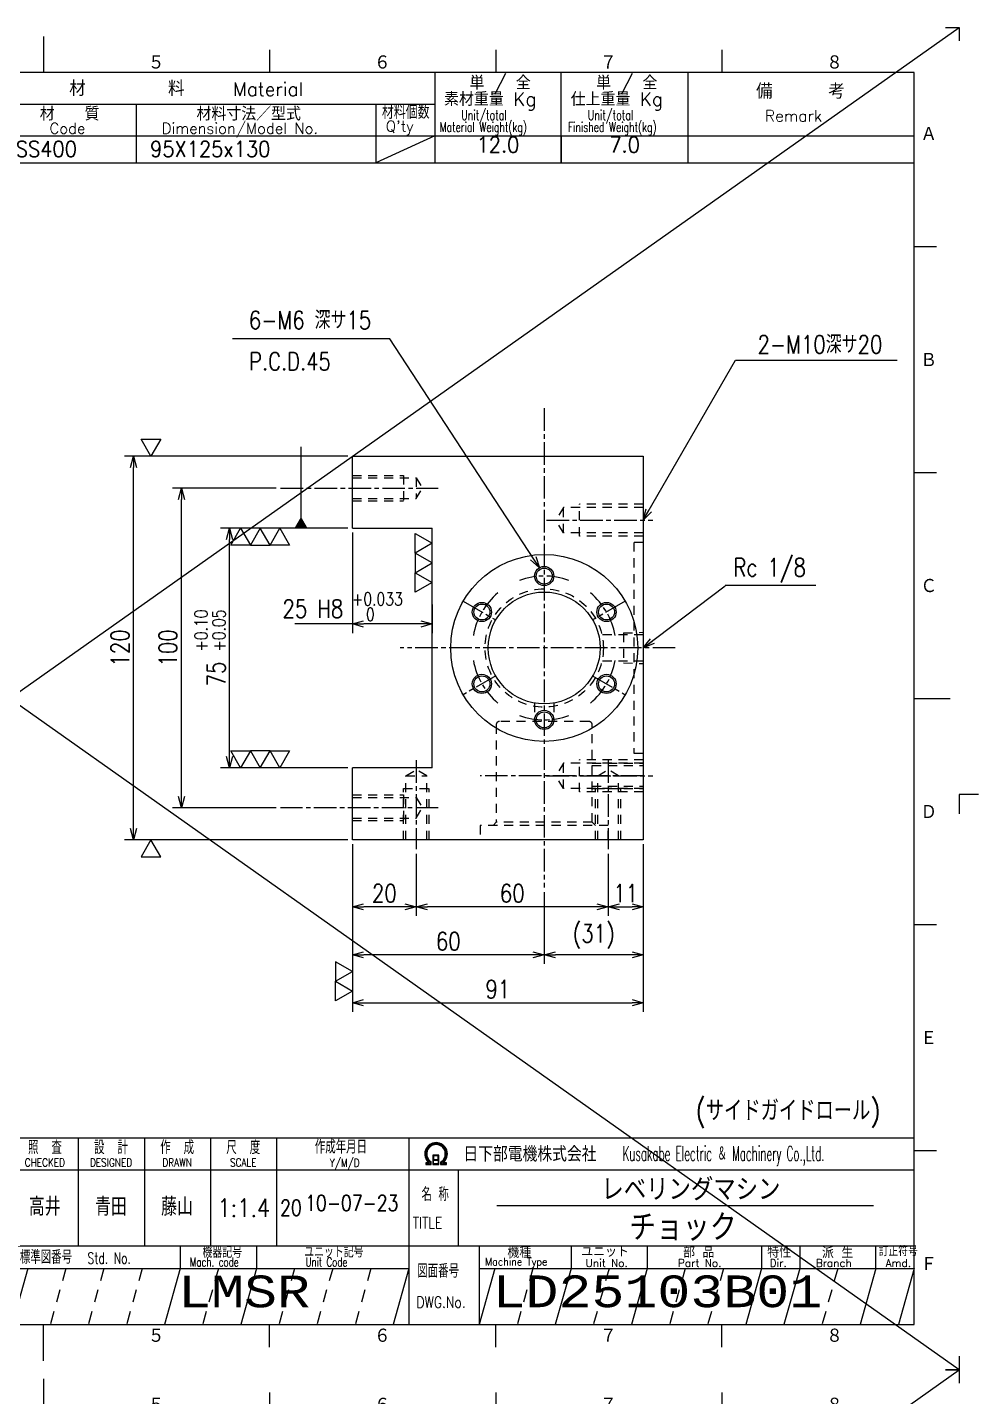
# Model space of a CAD drawing. Extents: x 0 to 1442, y 0 to 840.
# Drawn here: x 302.5 to 600, y 411.6 to 840 of the extents above; entities that cross this region are included whole.
import ezdxf
from ezdxf.enums import TextEntityAlignment as Align

# ---------------------------------------------------------------- set-up
doc = ezdxf.new("R2010")
doc.units = 0
doc.header["$LTSCALE"] = 1.4142
for name, pattern in [('GEN3A', [3.5, 2, -1.5]), ('GEN7A', [7.5, 5, -0.75, 1, -0.75]), ('HIDDEN2', [3.5, 2, -1.5])]:
    doc.linetypes.add(name, pattern=pattern)
doc.layers.get('0').update_dxf_attribs({"linetype": 'CONTINUOUS'})
doc.layers.get('DEFPOINTS').update_dxf_attribs({"linetype": 'CONTINUOUS'})
for name, color, linetype in [('2', 5, 'CONTINUOUS'), ('4', 3, 'CONTINUOUS'), ('5', 3, 'CONTINUOUS'), ('6', 52, 'CONTINUOUS'), ('7A', 4, 'GEN7A'), ('8', 1, 'CONTINUOUS'), ('9', 3, 'HIDDEN2'), ('RAHM2', 1, 'CONTINUOUS'), ('RAHM3', 52, 'CONTINUOUS')]:
    doc.layers.add(name, color=color, linetype=linetype)
doc.styles.add('DIMENSION', font='monotxt.shx', dxfattribs={"bigfont": 'bigfont.shx'})
doc.styles.get("Standard").update_dxf_attribs({"font": 'romans.shx', "width": 0.8, "bigfont": 'extfont.shx'})
doc.dimstyles.new('GEN-ISO', dxfattribs={"dimscale": 1.41421, "dimtxt": 4, "dimasz": 2.5, "dimexe": 2, "dimexo": 1, "dimgap": 1, "dimtad": 3, "dimdec": 3, "dimrnd": 0.001, "dimdsep": 46, "dimtxsty": 'Standard', "dimblk": 'OPEN30', "dimcen": 0, "dimclrt": 52, "dimadec": 0, "dimazin": 0, "dimtp": 0.1, "dimtm": 0.1, "dimtfac": 0.6, "dimtdec": 3, "dimtmove": 0, "dimatfit": 3, "dimldrblk": 'OPEN30', "dimfxl": 1, "dimarcsym": 0})

# ---------------------------------------------------------------- blocks, each defined once
blk = doc.blocks.new('1A3ﾌﾞﾋﾝ')
at = {"layer": 'RAHM2', "color": 5, "linetype": 'Continuous'}
for p, q in [((3, 297), (0, 297)), ((0, 297), (0, 294)), ((417, 297), (420, 297)), ((420, 297), (420, 294)), ((217.5, 295), (217.5, 287)), ((67.5, 292), (67.5, 287)), ((117.5, 292), (117.5, 287)), ((167.5, 292), (167.5, 287)), ((267.5, 292), (267.5, 287)), ((317.5, 292), (317.5, 287)), ((367.5, 292), (367.5, 287)), ((410, 287), (25, 287)), ((25, 287), (25, 10)), ((104, 266), (104, 287)), ((410, 10), (410, 287)), ((25, 266), (64.5, 266)), ((64.5, 266), (104, 266)), ((20, 248.5), (25, 248.5)), ((410, 248.5), (415, 248.5)), ((20, 198.5), (25, 198.5)), ((410, 198.5), (415, 198.5)), ((17, 148.5), (25, 148.5)), ((410, 148.5), (418, 148.5)), ((20, 98.5), (25, 98.5)), ((410, 98.5), (415, 98.5)), ((20, 48.5), (25, 48.5)), ((410, 48.5), (415, 48.5)), ((25, 10), (410, 10)), ((67.5, 5), (67.5, 10)), ((117.5, 5), (117.5, 10)), ((217.5, 2), (217.5, 10)), ((267.5, 5), (267.5, 10)), ((317.5, 5), (317.5, 10)), ((367.5, 5), (367.5, 10)), ((0, 3), (0, 0)), ((420, 3), (420, 0)), ((0, 0), (3, 0)), ((420, 0), (417, 0))]:
    blk.add_line(p, q, dxfattribs=at)
at = {"layer": 'RAHM2', "color": 7, "linetype": 'Continuous'}
for p, q in [((45, 287), (45, 266)), ((64.5, 287), (64.5, 266)), ((65, 287), (65, 266)), ((84, 287), (84, 266)), ((84.5, 287), (84.5, 266)), ((200, 267), (200, 287)), ((304, 287), (304, 267)), ((332, 267), (332, 287)), ((360, 287), (360, 267)), ((25, 280), (64.5, 280)), ((64.5, 280), (104, 280)), ((200, 280), (304, 280)), ((210, 267), (210, 280)), ((238, 280), (238, 267)), ((291, 280), (291, 267)), ((200, 273), (410, 273)), ((200, 267), (410, 267)), ((195.93, 51.26), (195.93, 27.42)), ((210.55, 51.26), (210.55, 10)), ((225.18, 51.26), (225.18, 27.42)), ((239.8, 51.26), (239.8, 27.42)), ((254.43, 51.26), (254.43, 27.42)), ((269.05, 51.26), (269.05, 27.42)), ((298.3, 51.26), (298.3, 10)), ((25, 44), (100, 44)), ((37, 44), (37, 10)), ((56.8, 44), (56.8, 10)), ((85.6, 44), (85.6, 10)), ((100, 10), (100, 44)), ((152.05, 44.26), (410, 44.26)), ((269.05, 44.26), (269.05, 27.42)), ((298.3, 44.26), (298.3, 44.26)), ((309.17, 44.26), (309.17, 27.42)), ((25, 37), (100, 37)), ((25, 30), (100, 30)), ((152.05, 27.42), (410, 27.42)), ((157.77, 27.42), (157.77, 10)), ((175.59, 27.42), (175.59, 10)), ((181.3, 27.42), (181.3, 10)), ((247.73, 27.42), (247.73, 22.42)), ((264.59, 27.42), (264.59, 22.42)), ((313.83, 27.42), (313.83, 10)), ((334.15, 27.42), (334.15, 22.42)), ((351, 27.42), (351, 22.42)), ((376.29, 27.42), (376.29, 22.42)), ((384.72, 27.42), (384.72, 22.42)), ((401.57, 22.42), (401.57, 27.42)), ((25, 23), (100, 23)), ((100, 23), (152.05, 23)), ((210.55, 22.42), (298.3, 22.42)), ((313.83, 22.42), (410, 22.42)), ((25, 16), (100, 16)), ((100, 16), (152.05, 16)), ((167.5, 5), (167.5, 10))]:
    blk.add_line(p, q, dxfattribs=at)
at = {"layer": 'RAHM2', "color": 3, "linetype": 'Continuous'}
for p, q in [((317.73, 36.35), (401.03, 36.35)), ((214.02, 22.42), (210.55, 10)), ((247.73, 22.42), (244.26, 10)), ((264.59, 22.42), (261.12, 10)), ((298.3, 22.42), (294.83, 10)), ((334.15, 22.42), (330.68, 10)), ((351, 22.42), (347.54, 10)), ((376.29, 22.42), (372.82, 10)), ((384.72, 22.42), (381.25, 10)), ((410, 22.42), (406.54, 10))]:
    blk.add_line(p, q, dxfattribs=at)
at = {"layer": 'RAHM2', "color": 3, "linetype": 'GEN3A'}
for p, q in [((222.44, 22.42), (218.98, 10)), ((230.87, 22.42), (227.41, 10)), ((239.3, 22.42), (235.84, 10)), ((256.16, 22.42), (252.69, 10)), ((273.01, 22.42), (269.55, 10)), ((281.44, 22.42), (277.98, 10)), ((289.87, 22.42), (286.41, 10)), ((325.72, 22.42), (322.25, 10)), ((342.57, 22.42), (339.11, 10)), ((359.43, 22.42), (355.97, 10)), ((367.86, 22.42), (364.39, 10)), ((393.14, 22.42), (389.68, 10))]:
    blk.add_line(p, q, dxfattribs=at)
at = {"layer": 'RAHM2', "color": 5, "linetype": 'Continuous'}
blk.add_lwpolyline([(410, 51.26), (152.05, 51.26), (152.05, 10)], dxfattribs=at)
at = {"layer": 'RAHM2', "color": 7, "linetype": 'Continuous'}
for points in [[(303.62, 47.51), (303.62, 45.4), (304.92, 45.4), (304.92, 47.51), (303.62, 47.51)], [(303.77, 47.36), (303.77, 46.53), (304.77, 46.53), (304.77, 47.36), (303.77, 47.36)], [(302.02, 45.4), (303.22, 45.4), (303.22, 46.01)], [(302.02, 45.58), (302.97, 45.58), (302.97, 45.91)], [(302.72, 45.82), (302.72, 45.75), (302.02, 45.75), (302.02, 45.4)], [(304.77, 46.38), (304.77, 45.55), (303.77, 45.55), (303.77, 46.38), (304.77, 46.38)], [(305.32, 45.98), (305.32, 45.4), (306.58, 45.4), (306.58, 45.75), (305.85, 45.75), (305.85, 45.8)], [(305.57, 45.87), (305.57, 45.58), (306.58, 45.58)]]:
    blk.add_lwpolyline(points, dxfattribs=at)
for points in [[(30.79, 43.41), (27.65, 37.97), (33.92, 37.97)], [(30.79, 36.41), (27.65, 30.97), (33.92, 30.97)], [(30.79, 29.41), (27.65, 23.97), (33.92, 23.97)], [(30.79, 22.41), (27.65, 16.97), (33.92, 16.97)]]:
    blk.add_lwpolyline(points, close=True, dxfattribs=at)
at = {"layer": 'RAHM2', "color": 3, "linetype": 'Continuous'}
for points in [[(317.29, 22.42), (313.83, 10)], [(401.57, 22.42), (401.57, 22.42), (398.11, 10)]]:
    blk.add_lwpolyline(points, dxfattribs=at)
at = {"layer": 'RAHM2', "color": 7, "linetype": 'Continuous'}
for radius, start, end in [(2.5, 308.2706, 230.8952), (2.28, 303.9949, 234.4013), (2.06, 299.8294, 238.4756)]:
    blk.add_arc((304.3, 47.76), radius, start, end, dxfattribs=at)
at = {"layer": 'RAHM2', "color": 5, "linetype": 'Continuous'}
for s, p in [('１', (40.6, 287.58)), ('２', (90.6, 287.58)), ('４', (190.6, 287.58)), ('５', (240.6, 287.58)), ('６', (290.6, 287.58)), ('７', (340.6, 287.58)), ('８', (390.6, 287.58)), ('Ａ', (18.36, 271.74)), ('Ａ', (411.44, 271.74)), ('Ｂ', (18.36, 221.74)), ('Ｂ', (411.44, 221.74)), ('Ｃ', (18.36, 171.74)), ('Ｃ', (411.44, 171.74)), ('Ｄ', (18.36, 121.74)), ('Ｄ', (411.44, 121.74)), ('Ｅ', (18.36, 71.74)), ('Ｅ', (411.44, 71.74)), ('Ｆ', (18.36, 21.74)), ('Ｆ', (411.44, 21.74)), ('１', (40.6, 5.87)), ('２', (90.6, 5.87)), ('３', (140.6, 5.87)), ('４', (190.6, 5.87)), ('５', (240.6, 5.87)), ('６', (290.6, 5.87)), ('７', (340.6, 5.87)), ('８', (390.6, 5.87))]:
    blk.add_text(s, height=3.31, dxfattribs=at).set_placement(p)
blk.add_text('３', height=3.31, dxfattribs=at).set_placement((140.6, 289.58), align=Align.MIDDLE)
at = {"layer": 'RAHM2', "color": 7, "linetype": 'Continuous'}
for s, height, width, p in [('ユニットNo.', 2.5, 0.8, (28.29, 283.92)), ('コードNo.', 2.5, 0.8, (49.52, 283.81)), ('総製作個数', 2.5, 0.8, (69.17, 283.72)), ('在庫棚入庫', 2.5, 0.8, (89.08, 283.82)), ('Unit No.', 2.5, 0.8, (28.29, 280.64)), ('Part No.', 2.5, 0.8, (49.52, 280.53)), ("T. Q'ty", 2.2, 0.8, (69.17, 280.96)), ("Stock Q'ty", 2.2, 0.8, (85.8, 281.06)), ('材料個数', 3, 0.8, (292.32, 276.75)), ('Unit/total', 2.2, 0.7, (309.86, 276.49)), ('Unit/total', 2.2, 0.7, (337.86, 276.49)), ('Material Weight(kg)', 2.2, 0.68, (305.1, 273.86)), ('Finished Weight(kg)', 2.2, 0.68, (333.46, 273.86)), ('作成年月日', 3, 0.7, (277.49, 47.82)), ('Kusakabe Electric ＆ Machinery Co.,Ltd.', 3.3108, 0.5, (345.56, 46.19)), ('Y/M/D', 1.8, 0.8, (280.79, 44.87)), ('名 称', 3, 0.7, (301.06, 37.33)), ('20', 3.5, 0.8, (269.81, 34.08)), ('TITLE', 2.5, 0.8, (299.18, 31.25)), ('標準図番号', 3, 0.7, (212.26, 23.44)), ('Std. No.', 2.5, 0.7, (227.23, 23.44)), ('機器記号', 2.5, 0.7, (252.65, 24.77)), ('ユニット記号', 2.5, 0.7, (275.14, 24.85)), ('訂正符号', 2, 0.8, (402.2, 25.16)), ('Mach. code', 2, 0.7, (249.86, 22.83)), ('Unit Code', 2, 0.7, (275.45, 22.83)), ('図面番号', 3, 0.7, (300.15, 20.37)), ('Machine Type', 1.7, 0.9, (315.15, 23.05))]:
    blk.add_text(s, height=height, dxfattribs=dict(at, width=width)).set_placement(p)
for s, height, p in [('単 / 全', 3, (311.71, 283.26)), ('単 / 全', 3, (339.71, 283.26)), ('材\u3000\u3000\u3000\u3000\u3000料', 3.311, (223.18, 281.82)), ('Material', 3, (259.34, 281.82)), ('備     考', 3.311, (375.08, 281.21)), ('素材重量 Kg', 3, (306.08, 279.63)), ('仕上重量 Kg', 3, (334.08, 279.63)), ('No.', 3.311, (201.5, 274.82)), ('材\u3000\u3000質', 3, (216.68, 276.39)), ('材料寸法／型式', 3, (251.33, 276.39)), ('Remark', 2.5, (377.03, 276.16)), ('Code', 2.4, (218.82, 273.45)), ('Dimension/Model No.', 2.4, (243.65, 273.45)), ("Q'ty", 2.4, (293.19, 273.93)), ('Ｄ', 3.2, (29.23, 38.2)), ('Ｃ', 3.2, (29.23, 31.2)), ('Ｂ', 3.2, (29.23, 24.2)), ('標', 2, (152.44, 24.43)), ('工', 2, (176.15, 24.24)), ('機種', 2.4, (320.08, 24.76)), ('ユニット', 2.4, (336.39, 24.96)), ('部 品', 2.4, (358.93, 24.79)), ('特性', 2.4, (377.55, 24.78)), ('派 生', 2.4, (389.65, 24.72)), ('準', 2, (152.47, 21.11)), ('Unit No.', 1.7, (337.39, 22.76)), ('Part No.', 1.7, (357.81, 22.76)), ('Dir.', 1.7, (378.09, 22.76)), ('Branch', 1.7, (388.28, 22.76)), ('Amd.', 1.7, (403.74, 22.76)), ('旧図面番号', 2.5, (116.71, 19.69)), ('事', 2, (176.17, 19.92)), ('Ａ', 3.2, (29.23, 17.2)), ('化', 2, (152.37, 17.95)), ('Previous Dwg. No,', 2, (108.5, 16.75)), ('番', 2, (176.31, 15.76)), ('符号', 2.5, (28.17, 13.37)), ('年月日', 2.5, (40.49, 13.14)), ('設計訂正書No.', 2.5, (58.29, 13.18)), ('担当', 2.5, (89.5, 13.18)), ('発', 2, (152.46, 14.47)), ('Amd.', 2, (28.17, 10.93)), ('Y/M/D', 2, (40.49, 10.7)), ('Design Chg No.', 2, (58.29, 10.75)), ('Name', 2, (89.5, 10.75)), ('行', 2, (152.46, 10.82)), ('号', 2, (176.11, 11.28))]:
    blk.add_text(s, height=height, dxfattribs=at).set_placement(p)
for s, height, width, p in [('承 認', 3, 0.7, (203.18, 49.35)), ('照  査', 3, 0.7, (217.8, 49.35)), ('設  計', 3, 0.7, (232.43, 49.35)), ('作  成', 3, 0.7, (247.05, 49.35)), ('尺  度', 3, 0.7, (261.67, 49.35)), ('APPROVED', 1.8, 0.8, (203.18, 45.85)), ('CHECKED', 1.8, 0.8, (217.8, 45.85)), ('DESIGNED', 1.8, 0.8, (232.43, 45.85)), ('DRAWN', 1.8, 0.8, (247.05, 45.85)), ('SCALE', 1.8, 0.8, (261.67, 45.85)), ('DWG.No.', 2.5, 0.8, (305.41, 14.96))]:
    blk.add_text(s, height=height, dxfattribs=dict(at, width=width)).set_placement(p, align=Align.MIDDLE)
for s, height, p in [('共 通 番 号', 3, (173.93, 49.14)), ('Cross ref No.', 2, (173.93, 46.01))]:
    blk.add_text(s, height=height, dxfattribs=at).set_placement(p, align=Align.MIDDLE)
at = {"layer": 'RAHM2', "color": 7, "linetype": 'Continuous', "width": 0.844147}
blk.add_text('日下部電機株式会社', height=3.311, dxfattribs=at).set_placement((310.35, 46.06), (339.79, 46.06), align=Align.FIT)
at = {"layer": 'RAHM2', "color": 7, "linetype": 'Continuous'}
for s, p in [('Standard', (157.07, 11.05)), ('Job No.', (180.5, 11.05))]:
    blk.add_text(s, height=2, rotation=90, dxfattribs=at).set_placement(p)
at = {"layer": 'RAHM2', "color": 5, "linetype": 'Continuous', "width": 0.7}
for tag, p in [('HEADER3', (35, 274.01)), ('HEADER4', (54.75, 274)), ('HEADER15', (74.49, 274)), ('HEADER16', (94.43, 274))]:
    blk.add_attdef(tag, text='', height=6, dxfattribs=at).set_placement(p, align=Align.MIDDLE)
at = {"layer": 'RAHM2', "color": 7, "linetype": 'Continuous'}
blk.add_attdef('HEADER5', text='', height=2.5, dxfattribs=at).set_placement((63.69, 267.1), align=Align.BOTTOM_RIGHT)
for tag, height, width, p in [('HEADER1', 5, 0.9, (359.12, 40.15)), ('HEADER7', 5, 0.8, (174.38, 35.8)), ('GEN-TITLE-SCA', 4, 0.85, (261.79, 35.85)), ('HEADER2', 6, 0.9, (358.89, 31.68)), ('HEADER11', 3.2, 0.63, (46.91, 19.38)), ('HEADER9', 3.33, 0.8, (71.4, 19.2)), ('HEADER10', 3.5, 0.8, (92.57, 19.22)), ('HEADER14', 3.31, 0.8, (126.54, 12.82))]:
    blk.add_attdef(tag, text='', height=height, dxfattribs=dict(at, width=width)).set_placement(p, align=Align.MIDDLE)
at = {"layer": 'RAHM2', "color": 7, "linetype": 'Continuous', "width": 0.8}
blk.add_attdef('GEN-TITLE-DAT', text='', height=3.5, dxfattribs=at).set_placement((275.35, 34.1), align=Align.BOTTOM_LEFT)
at = {"layer": 'RAHM2', "color": 5, "linetype": 'Continuous'}
blk.add_attdef('HEADER6', text='', height=5.8, dxfattribs=at).set_placement((207.09, 13.03), align=Align.BOTTOM_RIGHT)
at = {"layer": 'RAHM2', "color": 5, "linetype": 'Continuous', "style": 'DIMENSION', "width": 1.2}
for tag, p in [('HEADER13', (213.56, 11.75)), ('HEADER12', (247.26, 11.72)), ('GEN-TITLE-DWG', (316.79, 11.74))]:
    blk.add_attdef(tag, text='', height=7.02, dxfattribs=at).set_placement(p, align=Align.BOTTOM_LEFT)
blk.add_attdef('HEADER8', text='', height=7.02, dxfattribs=at).set_placement((406.69, 11.71), align=Align.BOTTOM_RIGHT)
blk = doc.blocks.new('STDBUHIN')
at = {"color": 7}
for p, q in [((0, 0), (0, -6)), ((10, 0), (10, -6)), ((38, 0), (38, -6)), ((91, 0), (91, -6)), ((104, 0), (104, -6)), ((132, 0), (132, -6)), ((160, 0), (160, -6)), ((0, -6), (210, -6))]:
    blk.add_line(p, q, dxfattribs=at)
at = {"layer": 'RAHM3', "color": 7, "width": 0.9}
for tag, p in [('1GENST', (4.710911, -4.609434)), ('4GENST', (96.434633, -4.658422)), ('5GENST', (118, -4.729)), ('6GENST', (146, -4.729))]:
    blk.add_attdef(tag, text='', height=3.5, dxfattribs=at).set_placement(p, align=Align.BOTTOM_CENTER)
at = {"layer": 'RAHM3', "color": 7}
for tag, p, width in [('2GENST', (11.373533, -4.658422), 0.8), ('3GENST', (41.070972, -4.658422), 0.8), ('7GENST', (162.759538, -4.671383), 0.9)]:
    blk.add_attdef(tag, p, '', height=3.5, dxfattribs=dict(at, width=width))
blk = doc.blocks.new('_Open30')
at = {"color": 0, "linetype": 'ByBlock', "lineweight": -2}
for p, q in [((-1, 0.27), (0, 0)), ((0, 0), (-1, -0.27)), ((0, 0), (-1, 0))]:
    blk.add_line(p, q, dxfattribs=at)
blk = doc.blocks.new('*D53')
at = {"layer": '5', "color": 0, "lineweight": -2, "transparency": 16777216}
for p, q in [((402.76, 705.87), (332.9, 705.87)), ((335.73, 589.4), (335.73, 702.33)), ((402.76, 585.87), (332.9, 585.87))]:
    blk.add_line(p, q, dxfattribs=at)
at = {"layer": 'DEFPOINTS', "color": 0, "transparency": 16777216}
for p in [(335.73, 705.87), (404.17, 705.87), (404.17, 585.87)]:
    blk.add_point(p, dxfattribs=at)
at = {"layer": '5', "color": 0, "lineweight": -2, "transparency": 16777216, "xscale": 3.535525, "yscale": 3.535525, "zscale": 3.535525}
for p, rotation in [((335.73, 705.87), 90), ((335.73, 585.87), 270)]:
    blk.add_blockref('_Open30', p, dxfattribs=dict(at, rotation=rotation))
at = {"layer": '5', "color": 52, "transparency": 16777216, "insert": (331.49, 645.87), "char_height": 5.657, "attachment_point": 5, "rotation": 90}
blk.add_mtext('120', dxfattribs=at)
blk = doc.blocks.new('*D54')
at = {"layer": '5', "color": 0, "lineweight": -2, "transparency": 16777216}
for p, q in [((380.32, 695.87), (347.9, 695.87)), ((350.73, 599.4), (350.73, 692.33)), ((380.32, 595.87), (347.9, 595.87))]:
    blk.add_line(p, q, dxfattribs=at)
at = {"layer": 'DEFPOINTS', "color": 0, "transparency": 16777216}
for p in [(350.73, 695.87), (381.73, 695.87), (381.73, 595.87)]:
    blk.add_point(p, dxfattribs=at)
at = {"layer": '5', "color": 0, "lineweight": -2, "transparency": 16777216, "xscale": 3.535525, "yscale": 3.535525, "zscale": 3.535525}
for p, rotation in [((350.73, 695.87), 90), ((350.73, 595.87), 270)]:
    blk.add_blockref('_Open30', p, dxfattribs=dict(at, rotation=rotation))
at = {"layer": '5', "color": 52, "transparency": 16777216, "insert": (346.49, 645.87), "char_height": 5.657, "attachment_point": 5, "rotation": 90}
blk.add_mtext('100', dxfattribs=at)
blk = doc.blocks.new('*D55')
at = {"layer": '5', "color": 0, "lineweight": -2, "transparency": 16777216}
for p, q in [((402.76, 683.37), (362.9, 683.37)), ((365.73, 611.9), (365.73, 679.83)), ((402.76, 608.37), (362.9, 608.37))]:
    blk.add_line(p, q, dxfattribs=at)
at = {"layer": 'DEFPOINTS', "color": 0, "transparency": 16777216}
for p in [(365.73, 683.37), (404.17, 683.37), (404.17, 608.37)]:
    blk.add_point(p, dxfattribs=at)
at = {"layer": '5', "color": 0, "lineweight": -2, "transparency": 16777216, "xscale": 3.535525, "yscale": 3.535525, "zscale": 3.535525}
for p, rotation in [((365.73, 683.37), 90), ((365.73, 608.37), 270)]:
    blk.add_blockref('_Open30', p, dxfattribs=dict(at, rotation=rotation))
at = {"layer": '5', "color": 52, "transparency": 16777216, "insert": (359.65, 645.87), "char_height": 5.6568, "attachment_point": 5, "rotation": 90}
blk.add_mtext('75 \\H4;\\S+0.10^ +0.05;', dxfattribs=at)
blk = doc.blocks.new('*D56')
at = {"layer": '5', "color": 0, "lineweight": -2, "transparency": 16777216}
for p, q in [((404.17, 584.45), (404.17, 562.04)), ((424.17, 581.45), (424.17, 562.04)), ((420.64, 564.87), (407.71, 564.87))]:
    blk.add_line(p, q, dxfattribs=at)
at = {"layer": 'DEFPOINTS', "color": 0, "transparency": 16777216}
for p in [(404.17, 585.87), (424.17, 582.87), (404.17, 564.87)]:
    blk.add_point(p, dxfattribs=at)
at = {"layer": '5', "color": 0, "lineweight": -2, "transparency": 16777216, "xscale": 3.535525, "yscale": 3.535525, "zscale": 3.535525, "rotation": 180}
blk.add_blockref('_Open30', (404.17, 564.87), dxfattribs=at)
at = {"layer": '5', "color": 0, "lineweight": -2, "transparency": 16777216, "xscale": 3.535525, "yscale": 3.535525, "zscale": 3.535525}
blk.add_blockref('_Open30', (424.17, 564.87), dxfattribs=at)
at = {"layer": '5', "color": 52, "transparency": 16777216, "insert": (414.17, 569.11), "char_height": 5.657, "attachment_point": 5}
blk.add_mtext('20', dxfattribs=at)
blk = doc.blocks.new('*D57')
at = {"layer": '5', "color": 0, "lineweight": -2, "transparency": 16777216}
for p, q in [((404.17, 584.45), (404.17, 547.04)), ((464.17, 569.45), (464.17, 547.04)), ((460.64, 549.87), (407.71, 549.87))]:
    blk.add_line(p, q, dxfattribs=at)
at = {"layer": 'DEFPOINTS', "color": 0, "transparency": 16777216}
for p in [(404.17, 585.87), (464.17, 570.87), (404.17, 549.87)]:
    blk.add_point(p, dxfattribs=at)
at = {"layer": '5', "color": 0, "lineweight": -2, "transparency": 16777216, "xscale": 3.535525, "yscale": 3.535525, "zscale": 3.535525, "rotation": 180}
blk.add_blockref('_Open30', (404.17, 549.87), dxfattribs=at)
at = {"layer": '5', "color": 0, "lineweight": -2, "transparency": 16777216, "xscale": 3.535525, "yscale": 3.535525, "zscale": 3.535525}
blk.add_blockref('_Open30', (464.17, 549.87), dxfattribs=at)
at = {"layer": '5', "color": 52, "transparency": 16777216, "insert": (434.17, 554.11), "char_height": 5.657, "attachment_point": 5}
blk.add_mtext('60', dxfattribs=at)
blk = doc.blocks.new('*D58')
at = {"layer": '5', "color": 0, "lineweight": -2, "transparency": 16777216}
for p, q in [((404.17, 579.45), (404.17, 532.04)), ((495.17, 579.45), (495.17, 532.04)), ((407.71, 534.87), (491.64, 534.87))]:
    blk.add_line(p, q, dxfattribs=at)
at = {"layer": 'DEFPOINTS', "color": 0, "transparency": 16777216}
for p in [(404.17, 580.87), (495.17, 580.87), (495.17, 534.87)]:
    blk.add_point(p, dxfattribs=at)
at = {"layer": '5', "color": 0, "lineweight": -2, "transparency": 16777216, "xscale": 3.535525, "yscale": 3.535525, "zscale": 3.535525, "rotation": 180}
blk.add_blockref('_Open30', (404.17, 534.87), dxfattribs=at)
at = {"layer": '5', "color": 0, "lineweight": -2, "transparency": 16777216, "xscale": 3.535525, "yscale": 3.535525, "zscale": 3.535525}
blk.add_blockref('_Open30', (495.17, 534.87), dxfattribs=at)
at = {"layer": '5', "color": 52, "transparency": 16777216, "insert": (449.67, 539.11), "char_height": 5.657, "attachment_point": 5}
blk.add_mtext('91', dxfattribs=at)
blk = doc.blocks.new('*D59')
at = {"layer": '5', "color": 0, "lineweight": -2, "transparency": 16777216}
for p, q in [((495.17, 584.45), (495.17, 562.04)), ((484.17, 581.45), (484.17, 562.04)), ((487.71, 564.87), (491.64, 564.87))]:
    blk.add_line(p, q, dxfattribs=at)
at = {"layer": 'DEFPOINTS', "color": 0, "transparency": 16777216}
for p in [(484.17, 582.87), (495.17, 585.87), (495.17, 564.87)]:
    blk.add_point(p, dxfattribs=at)
at = {"layer": '5', "color": 0, "lineweight": -2, "transparency": 16777216, "xscale": 3.535525, "yscale": 3.535525, "zscale": 3.535525, "rotation": 180}
blk.add_blockref('_Open30', (484.17, 564.87), dxfattribs=at)
at = {"layer": '5', "color": 0, "lineweight": -2, "transparency": 16777216, "xscale": 3.535525, "yscale": 3.535525, "zscale": 3.535525}
blk.add_blockref('_Open30', (495.17, 564.87), dxfattribs=at)
at = {"layer": '5', "color": 52, "transparency": 16777216, "insert": (489.67, 569.11), "char_height": 5.657, "attachment_point": 5}
blk.add_mtext('11', dxfattribs=at)
blk = doc.blocks.new('*D60')
at = {"layer": '5', "color": 0, "lineweight": -2, "transparency": 16777216}
for p, q in [((424.17, 581.45), (424.17, 562.04)), ((484.17, 581.45), (484.17, 562.04)), ((480.64, 564.87), (427.71, 564.87))]:
    blk.add_line(p, q, dxfattribs=at)
at = {"layer": 'DEFPOINTS', "color": 0, "transparency": 16777216}
for p in [(424.17, 582.87), (484.17, 582.87), (424.17, 564.87)]:
    blk.add_point(p, dxfattribs=at)
at = {"layer": '5', "color": 0, "lineweight": -2, "transparency": 16777216, "xscale": 3.535525, "yscale": 3.535525, "zscale": 3.535525, "rotation": 180}
blk.add_blockref('_Open30', (424.17, 564.87), dxfattribs=at)
at = {"layer": '5', "color": 0, "lineweight": -2, "transparency": 16777216, "xscale": 3.535525, "yscale": 3.535525, "zscale": 3.535525}
blk.add_blockref('_Open30', (484.17, 564.87), dxfattribs=at)
at = {"layer": '5', "color": 52, "transparency": 16777216, "insert": (454.17, 569.11), "char_height": 5.657, "attachment_point": 5}
blk.add_mtext('60', dxfattribs=at)
blk = doc.blocks.new('*D61')
at = {"layer": '5', "color": 0, "lineweight": -2, "transparency": 16777216}
for p, q in [((495.17, 584.45), (495.17, 547.04)), ((464.17, 569.45), (464.17, 547.04)), ((491.64, 549.87), (467.71, 549.87))]:
    blk.add_line(p, q, dxfattribs=at)
at = {"layer": 'DEFPOINTS', "color": 0, "transparency": 16777216}
for p in [(495.17, 585.87), (464.17, 570.87), (464.17, 549.87)]:
    blk.add_point(p, dxfattribs=at)
at = {"layer": '5', "color": 0, "lineweight": -2, "transparency": 16777216, "xscale": 3.535525, "yscale": 3.535525, "zscale": 3.535525, "rotation": 180}
blk.add_blockref('_Open30', (464.17, 549.87), dxfattribs=at)
at = {"layer": '5', "color": 0, "lineweight": -2, "transparency": 16777216, "xscale": 3.535525, "yscale": 3.535525, "zscale": 3.535525}
blk.add_blockref('_Open30', (495.17, 549.87), dxfattribs=at)
at = {"layer": '5', "color": 52, "transparency": 16777216, "insert": (479.67, 555.59), "char_height": 5.657, "attachment_point": 5}
blk.add_mtext('(31)', dxfattribs=at)
blk = doc.blocks.new('*D62')
at = {"layer": '5', "color": 0, "lineweight": -2, "transparency": 16777216}
for p, q in [((404.17, 681.95), (404.17, 650.54)), ((429.17, 659.45), (429.17, 650.54)), ((425.64, 653.37), (407.71, 653.37))]:
    blk.add_line(p, q, dxfattribs=at)
at = {"layer": 'DEFPOINTS', "color": 0, "transparency": 16777216}
for p in [(404.17, 683.37), (429.17, 660.87), (404.17, 653.37)]:
    blk.add_point(p, dxfattribs=at)
at = {"layer": '5', "color": 0, "lineweight": -2, "transparency": 16777216, "xscale": 3.535525, "yscale": 3.535525, "zscale": 3.535525, "rotation": 180}
blk.add_blockref('_Open30', (404.17, 653.37), dxfattribs=at)
at = {"layer": '5', "color": 0, "lineweight": -2, "transparency": 16777216, "xscale": 3.535525, "yscale": 3.535525, "zscale": 3.535525}
blk.add_blockref('_Open30', (429.17, 653.37), dxfattribs=at)
at = {"layer": '5', "color": 52, "transparency": 16777216, "insert": (391.82, 658.13), "char_height": 5.657, "attachment_point": 5}
blk.add_mtext('25 H8', dxfattribs=at)

msp = doc.modelspace()

# ---------------------------------------------------------------- linework, layer by layer
msp.add_line((429.9199, 806.0997), (411.5352, 797.6144))
at = {"layer": '2'}
for p, q in [((404.1706, 705.8677), (495.1706, 705.8677)), ((404.1706, 683.3677), (404.1706, 705.8677)), ((495.1706, 705.8677), (495.1706, 585.8677)), ((404.1706, 683.3677), (429.1706, 683.3677)), ((429.1706, 608.3677), (429.1706, 683.3677)), ((429.1706, 608.3677), (404.1706, 608.3677)), ((404.1706, 585.8677), (404.1706, 608.3677)), ((495.1706, 585.8677), (404.1706, 585.8677))]:
    msp.add_line(p, q, dxfattribs=at)
for centre, radius in [((464.1706, 645.8677), 29.25), ((464.1706, 668.3677), 2.5), ((464.1706, 645.8677), 17.5), ((444.685, 657.1177), 2.5), ((483.6562, 657.1177), 2.5), ((444.685, 634.6177), 2.5), ((483.6562, 634.6177), 2.5), ((464.1706, 623.3677), 2.5)]:
    msp.add_circle(centre, radius, dxfattribs=at)
at = {"layer": '4'}
msp.add_line((404.1706, 653.3677), (386.2298, 653.3677), dxfattribs=at)
for centre in [(464.1706, 668.3677), (444.685, 657.1177), (483.6562, 657.1177), (444.685, 634.6177), (483.6562, 634.6177), (464.1706, 623.3677)]:
    msp.add_circle(centre, 3, dxfattribs=at)
at = {"layer": '5'}
for p, q in [((415.8824, 742.5692), (366.7329, 742.5692)), ((524.0381, 735.8677), (574.5888, 735.8677)), ((520.7758, 665.5201), (549.1204, 665.5201))]:
    msp.add_line(p, q, dxfattribs=at)
at = {"layer": '7A'}
for p, q in [((464.1706, 720.8677), (464.1706, 570.8677)), ((381.731, 695.8677), (431.047, 695.8677)), ((464.8612, 685.8677), (498.1706, 685.8677)), ((438.8394, 660.4927), (449.0152, 654.6177)), ((489.5019, 660.4927), (479.3261, 654.6177)), ((505.1706, 645.8677), (419.1706, 645.8677)), ((449.0152, 637.1177), (438.8394, 631.2427)), ((479.3261, 637.1177), (489.5019, 631.2427)), ((424.1706, 610.7441), (424.1706, 582.8677)), ((484.1706, 610.7441), (484.1706, 582.8677)), ((495.1706, 605.8677), (444.1706, 605.8677)), ((464.8612, 605.8677), (498.1706, 605.8677)), ((431.047, 595.8677), (381.731, 595.8677))]:
    msp.add_line(p, q, dxfattribs=at)
for start, end in [(70, 110), (130, 170), (10, 50), (190, 230), (310, 350), (250, 290)]:
    msp.add_arc((464.1706, 645.8677), 22.5, start, end, dxfattribs=at)
at = {"layer": '8'}
for p, q in [((0, 420.0204), (593.9682, 840.0407)), ((593.9682, 420.0204), (0, 840.0407)), ((0, 0), (593.9682, 420.0204))]:
    msp.add_line(p, q, dxfattribs=at)
for points in [[(341.1643, 705.8677), (338.1025, 711.171), (344.226, 711.171), (341.1643, 705.8677)], [(369.231, 683.3677), (372.2928, 678.0645), (366.1693, 678.0645), (369.231, 683.3677)], [(375.3545, 683.3677), (372.2928, 678.0645), (378.4163, 678.0645), (375.3545, 683.3677)], [(381.478, 683.3677), (384.5398, 678.0645), (378.4163, 678.0645), (381.478, 683.3677)], [(429.1706, 678.6067), (423.8674, 675.5449), (423.8674, 681.6684), (429.1706, 678.6067)], [(429.1706, 672.4832), (423.8674, 675.5449), (423.8674, 669.4214), (429.1706, 672.4832)], [(429.1706, 666.3597), (423.8674, 663.298), (423.8674, 669.4214), (429.1706, 666.3597)], [(369.231, 608.3677), (366.1693, 613.671), (372.2928, 613.671), (369.231, 608.3677)], [(375.3545, 608.3677), (378.4163, 613.671), (372.2928, 613.671), (375.3545, 608.3677)], [(381.478, 608.3677), (378.4163, 613.671), (384.5398, 613.671), (381.478, 608.3677)], [(341.1643, 585.8677), (338.1025, 580.5645), (344.226, 580.5645), (341.1643, 585.8677)], [(404.1706, 544.6218), (398.8674, 547.6835), (398.8674, 541.5601), (404.1706, 544.6218)], [(404.1706, 538.4983), (398.8674, 535.4366), (398.8674, 541.5601), (404.1706, 538.4983)]]:
    msp.add_lwpolyline(points, close=True, dxfattribs=at)
at = {"layer": '9'}
for p, q in [((404.1706, 699.8677), (420.1706, 699.8677)), ((404.1706, 699.1177), (424.1706, 699.1177)), ((420.1706, 699.8677), (420.1706, 691.8677)), ((424.1706, 699.1177), (426.047, 695.8677)), ((424.1706, 699.1177), (424.1706, 692.6177)), ((424.1706, 692.6177), (426.047, 695.8677)), ((404.1706, 692.6177), (424.1706, 692.6177)), ((404.1706, 691.8677), (420.1706, 691.8677)), ((470.1706, 689.8677), (467.8612, 685.8677)), ((495.1706, 689.8677), (470.1706, 689.8677)), ((470.1706, 681.8677), (470.1706, 689.8677)), ((495.1706, 690.8677), (475.1706, 690.8677)), ((475.1706, 680.8677), (475.1706, 690.8677)), ((470.1706, 681.8677), (467.8612, 685.8677)), ((495.1706, 681.8677), (470.1706, 681.8677)), ((495.1706, 680.8677), (475.1706, 680.8677)), ((495.1706, 678.8677), (492.1706, 678.8677)), ((492.1706, 678.8677), (492.1706, 612.8677)), ((495.1706, 649.9677), (481.1836, 649.9677)), ((488.9706, 650.5512), (495.1706, 650.7677)), ((488.9706, 650.5512), (488.9706, 641.1842)), ((495.1706, 641.7677), (481.1836, 641.7677)), ((488.9706, 641.1842), (495.1706, 640.9677)), ((461.1706, 628.6268), (461.1706, 622.8677)), ((467.1706, 628.6268), (467.1706, 622.8677)), ((449.1706, 621.8677), (449.1706, 591.3677)), ((478.1706, 622.8677), (450.1706, 622.8677)), ((479.1706, 591.3677), (479.1706, 621.8677)), ((495.1706, 612.8677), (492.1706, 612.8677)), ((470.1706, 609.8677), (467.8612, 605.8677)), ((495.1706, 609.8677), (470.1706, 609.8677)), ((470.1706, 601.8677), (470.1706, 609.8677)), ((475.1706, 600.8677), (475.1706, 610.8677)), ((495.1706, 610.8677), (475.1706, 610.8677)), ((479.1706, 609.8677), (495.1706, 609.8677)), ((479.1706, 609.1177), (495.1706, 609.1177)), ((420.9206, 605.8677), (424.1706, 607.7441)), ((420.9206, 585.8677), (420.9206, 605.8677)), ((420.9206, 605.8677), (427.4206, 605.8677)), ((427.4206, 605.8677), (424.1706, 607.7441)), ((427.4206, 585.8677), (427.4206, 605.8677)), ((470.1706, 601.8677), (467.8612, 605.8677)), ((480.9206, 605.8677), (484.1706, 607.7441)), ((480.9206, 605.8677), (487.4206, 605.8677)), ((480.9206, 585.8677), (480.9206, 605.8677)), ((487.4206, 605.8677), (484.1706, 607.7441)), ((487.4206, 585.8677), (487.4206, 605.8677)), ((404.1706, 599.8677), (420.1706, 599.8677)), ((420.1706, 585.8677), (420.1706, 601.8677)), ((420.1706, 601.8677), (428.1706, 601.8677)), ((420.1706, 599.8677), (420.1706, 591.8677)), ((428.1706, 585.8677), (428.1706, 601.8677)), ((495.1706, 601.8677), (470.1706, 601.8677)), ((495.1706, 600.8677), (475.1706, 600.8677)), ((479.1706, 602.6177), (495.1706, 602.6177)), ((479.1706, 601.8677), (495.1706, 601.8677)), ((480.1706, 601.8677), (488.1706, 601.8677)), ((480.1706, 585.8677), (480.1706, 601.8677)), ((488.1706, 585.8677), (488.1706, 601.8677)), ((404.1706, 599.1177), (424.1706, 599.1177)), ((424.1706, 599.1177), (424.1706, 592.6177)), ((424.1706, 599.1177), (426.047, 595.8677)), ((424.1706, 592.6177), (426.047, 595.8677)), ((404.1706, 592.6177), (424.1706, 592.6177)), ((404.1706, 591.8677), (420.1706, 591.8677)), ((449.1706, 591.3677), (448.1706, 590.3677)), ((479.1706, 591.3677), (449.1706, 591.3677)), ((479.1706, 591.3677), (480.1706, 590.3677)), ((484.1706, 590.3677), (444.1706, 590.3677)), ((444.1706, 590.3677), (444.1706, 585.8677)), ((484.1706, 585.8677), (484.1706, 590.3677))]:
    msp.add_line(p, q, dxfattribs=at)
msp.add_circle((464.1706, 645.8677), 18.5, dxfattribs=at)
for centre, start, end in [((450.1706, 621.8677), 90, 180), ((478.1706, 621.8677), 0, 90)]:
    msp.add_arc(centre, 1, start, end, dxfattribs=at)

# ---------------------------------------------------------------- block references
at = {"layer": '2', "xscale": 1.41421, "yscale": 1.41421, "zscale": 1.41421}
for p in [(0, 420.0204), (0, 0)]:
    msp.add_blockref('1A3ﾌﾞﾋﾝ', p, dxfattribs=at).add_auto_attribs({'GEN-TITLE-DWG': 'LD25103B01', 'GEN-TITLE-DAT': '10-07-23', 'GEN-TITLE-SCA': '1:1.4', 'HEADER1': ' レベリングマシン', 'HEADER2': 'チョック', 'HEADER3': '25', 'HEADER4': '103', 'HEADER6': '2592', 'HEADER12': 'LMSR', 'HEADER15': '1', 'HEADER16': '0'})
at = {"layer": '2', "xscale": 2.02030000060609, "yscale": 2.02030000060609, "zscale": 2.02030000060609}
msp.add_blockref('1A3ﾌﾞﾋﾝ', (593.9682, 0), dxfattribs=at)
at = {"layer": 'RAHM2'}
ref = msp.add_blockref('STDBUHIN', (282.8421, 806.0997), dxfattribs=dict(at, xscale=1.41421, yscale=1.41421, zscale=1.41421))
ref.add_attrib('1GENST', '1', dxfattribs={"layer": 'RAHM3', "color": 7, "height": 4.9497, "width": 0.9}).set_placement((289.5043, 799.581), align=Align.BOTTOM_CENTER)
ref.add_attrib('2GENST', 'SS400', (298.9266, 799.5117), dxfattribs={"layer": 'RAHM3', "color": 7, "height": 4.94974, "width": 0.9})
ref.add_attrib('3GENST', '95X125x130', (340.925, 799.5117), dxfattribs={"layer": 'RAHM3', "color": 7, "height": 4.94974, "width": 0.9})
ref.add_attrib('5GENST', '12.0', dxfattribs={"layer": 'RAHM3', "color": 7, "height": 4.94974, "width": 0.9}).set_placement((449.7188, 799.4119), align=Align.BOTTOM_CENTER)
ref.add_attrib('6GENST', '7.0', dxfattribs={"layer": 'RAHM3', "color": 7, "height": 4.94974, "width": 0.9}).set_placement((489.3167, 799.4119), align=Align.BOTTOM_CENTER)

# ---------------------------------------------------------------- texts
at = {"layer": '5', "color": 52}
for s, insert, char_height, attachment_point in [('6-M6 深サ15', (371.7998, 748.4446), 5.65684, 4), ('2-M10深サ20', (569.9468, 740.8297), 5.65684, 6), ('Rc 1/8', (546.0183, 670.1571), 5.65684, 6), ('高井', (303.0141, 471.0365), 5.64, 4), ('青田', (323.6962, 471.0365), 5.64, 4), ('藤山', (344.3782, 471.0365), 5.64, 4)]:
    msp.add_mtext(s, dxfattribs=dict(at, insert=insert, char_height=char_height, attachment_point=attachment_point))
at = {"layer": '6', "width": 0.8}
for s, height, p in [('P.C.D.45', 5.6, (371.8894, 732.7434)), ('+0.033', 4, (404.0439, 659.1772)), ('  0', 4, (404.0439, 654.3772)), ('(サイドガイドロール)', 6.5, (511.57, 497.8686))]:
    msp.add_text(s, height=height, dxfattribs=at).set_placement(p)

# ---------------------------------------------------------------- dimensions: what is measured, and where the dimension line sits
at = {"layer": '5'}
for base, p1, p2, picture, middle in [((335.731, 705.8677), (404.1706, 585.8677), (404.1706, 705.8677), '*D53', (331.4884, 645.8677)), ((350.731, 695.8677), (381.731, 595.8677), (381.731, 695.8677), '*D54', (346.4884, 645.8677))]:
    dim = msp.add_linear_dim(base=base, p1=p1, p2=p2, angle=270, dimstyle='GEN-ISO', dxfattribs=at)
    dim.commit()
    dim.dimension.update_dxf_attribs({"geometry": picture, "text_midpoint": middle})
dim = msp.add_linear_dim(base=(365.731, 683.3677), p1=(404.1706, 608.3677), p2=(404.1706, 683.3677), angle=270, text='<> \\H4;\\S+0.10^ +0.05;', dimstyle='GEN-ISO', dxfattribs=at)
dim.commit()
dim.dimension.update_dxf_attribs({"geometry": '*D55', "text_midpoint": (359.6502, 645.8677)})
dim = msp.add_linear_dim(base=(404.1706, 653.3677), p1=(429.1706, 660.8677), p2=(404.1706, 683.3677), text='<> H8', dimstyle='GEN-ISO', override={"dimtmove": 2}, dxfattribs=at)
dim.commit()
dim.dimension.update_dxf_attribs({"geometry": '*D62', "text_midpoint": (391.821, 658.1267), "dimtype": 160})
for base, p1, p2, picture, middle in [((404.1706, 564.8677), (424.1706, 582.8677), (404.1706, 585.8677), '*D56', (414.1706, 569.1104)), ((404.1706, 549.8677), (464.1706, 570.8677), (404.1706, 585.8677), '*D57', (434.1706, 554.1104)), ((424.1706, 564.8677), (484.1706, 582.8677), (424.1706, 582.8677), '*D60', (454.1706, 569.1104)), ((495.1706, 564.8677), (484.1706, 582.8677), (495.1706, 585.8677), '*D59', (489.6706, 569.1104)), ((495.1706, 534.8677), (404.1706, 580.8677), (495.1706, 580.8677), '*D58', (449.6706, 539.1104))]:
    dim = msp.add_linear_dim(base=base, p1=p1, p2=p2, dimstyle='GEN-ISO', dxfattribs=at)
    dim.commit()
    dim.dimension.update_dxf_attribs({"geometry": picture, "text_midpoint": middle})
dim = msp.add_linear_dim(base=(464.1706, 549.8677), p1=(495.1706, 585.8677), p2=(464.1706, 570.8677), text='(<>)', dimstyle='GEN-ISO', dxfattribs=at)
dim.commit()
dim.dimension.update_dxf_attribs({"geometry": '*D61', "text_midpoint": (479.6706, 555.5919)})

# ---------------------------------------------------------------- leaders
for points in [[(462.6706, 670.9658), (415.8824, 742.5692)], [(495.1706, 685.8677), (524.0381, 735.8677)], [(495.1706, 645.8677), (520.7758, 665.2942)]]:
    msp.add_leader(points, dimstyle='GEN-ISO', dxfattribs=at)
msp.add_leader([(388.116, 683.3677), (388.116, 708.8276)], dimstyle='GEN-ISO', override={"dimgap": 1, "dimtad": 0, "dimldrblk": 'DatumFilled'}, dxfattribs=at)

doc.saveas('drawing.dxf')
